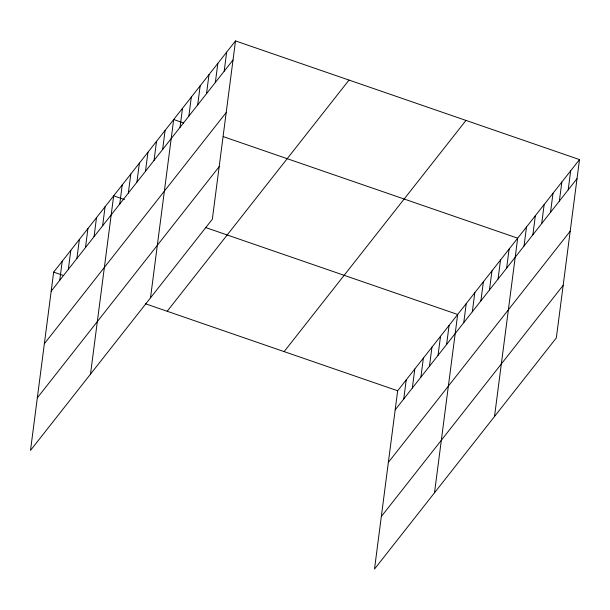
<?xml version="1.0" encoding="UTF-8"?>
<svg xmlns="http://www.w3.org/2000/svg" width="610" height="610" viewBox="0 0 610 610"><rect width="100%" height="100%" fill="white"/><g stroke="black" fill="none" stroke-linecap="round" stroke-linejoin="round"><path stroke-width="0.91" d="M235.498 40.923L53.657 272.113L30.5 450.416L212.341 219.226L235.498 40.923L579.5 159.584L556.343 337.887L374.502 569.077L397.659 390.774L579.5 159.584M59.757 280.28L62.228 261.21M68.328 269.384L70.806 250.313M76.898 258.48L79.376 239.417M85.469 247.584L87.947 228.514M94.047 236.688L96.517 217.617M102.617 225.784L105.095 206.721M90.509 374.128L113.666 195.818L124.478 199.546M119.758 203.984L122.236 184.922M128.336 193.088L130.807 174.018M136.907 182.192L139.385 163.122M145.477 171.288L147.955 152.225M154.048 160.392L156.526 141.322M162.626 149.496L165.096 130.426M150.51 297.832L173.675 119.529L183.579 122.945M180.026 127.36L182.504 108.298M188.856 116.136L191.334 97.066M197.693 104.905L200.164 85.835M206.523 93.673L209.001 74.611M215.353 82.449L217.831 63.379M224.19 71.218L226.661 52.147M403.759 398.94L406.237 379.87M412.329 388.044L414.808 368.974M420.9 377.14L423.378 358.078M429.478 366.244L431.949 347.174M438.049 355.348L440.527 336.278M446.619 344.444L449.097 325.382M434.511 492.788L457.668 314.478L205.562 227.515M463.768 322.644L466.238 303.582M472.338 311.748L474.816 292.678M480.909 300.852L483.387 281.782M489.479 289.948L491.957 270.886M498.057 279.052L500.528 259.982M506.628 268.156L509.106 249.086M494.519 416.493L517.676 238.182L223.222 136.617M524.028 246.021L526.506 226.958M532.865 234.797L535.336 215.726M541.695 223.565L544.173 204.495M550.525 212.333L553.003 193.271M559.362 201.109L561.833 182.039M568.192 189.878L570.67 170.808M51.179 291.183L233.02 59.986M44.355 343.727L226.196 112.537M37.324 397.872L219.165 166.675M167.178 311.268L349.019 80.078M284.138 351.612L465.979 120.422M395.188 409.844L577.022 178.646M388.364 462.388L570.197 231.198M381.326 516.533L563.167 285.335M53.657 272.113L63.57 275.529M145.554 303.81L397.659 390.774"/></g></svg>
